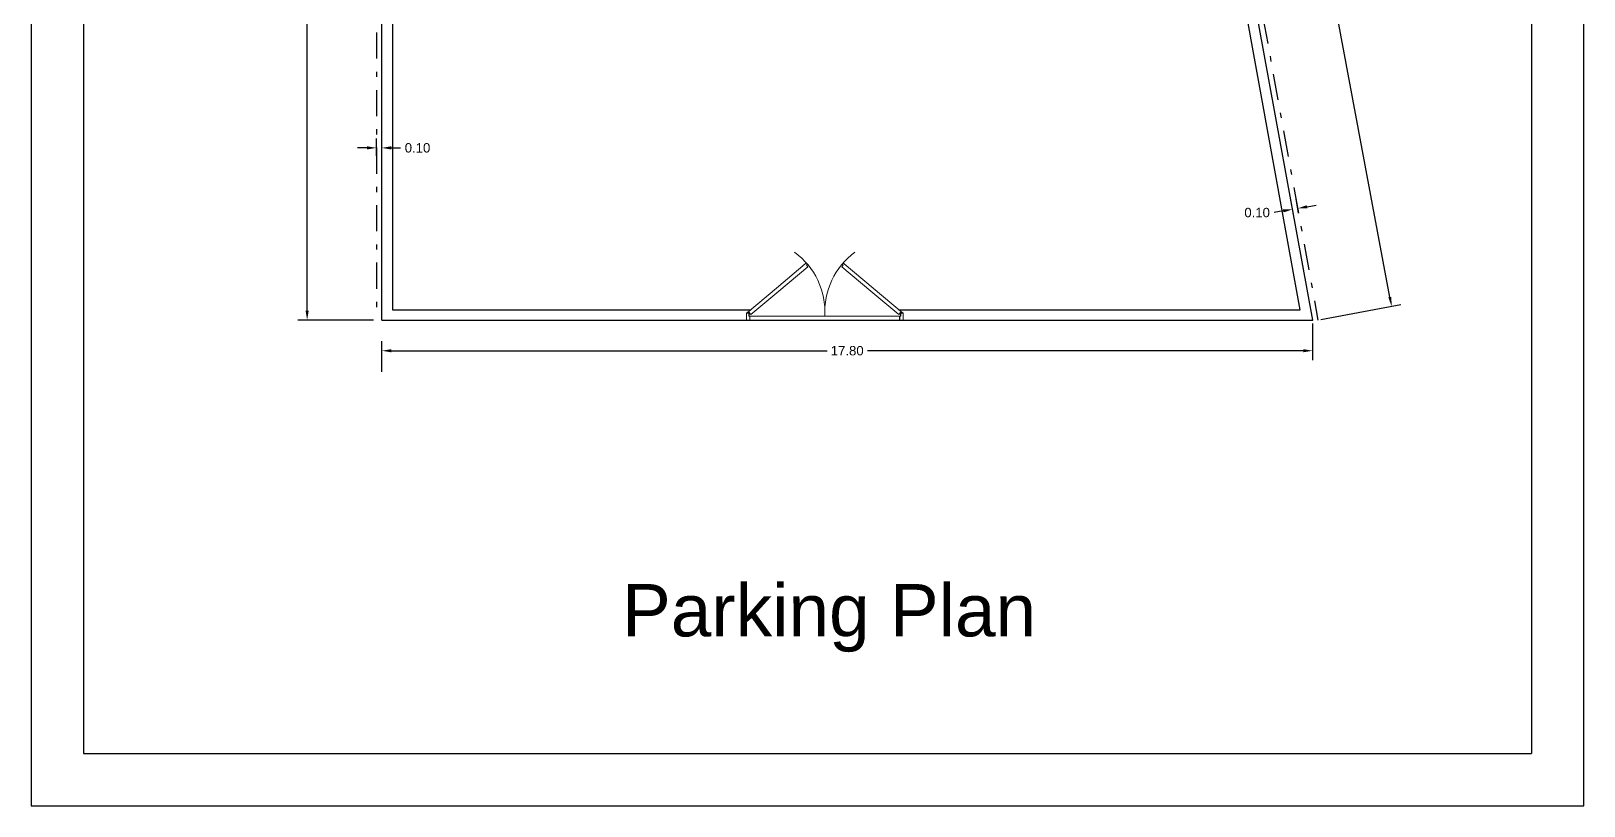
# Model space of a CAD drawing. Header units: metres. Extents: x 118 to 385, y 94 to 136.
# Drawn here: x 118.45 to 148.15, y 93.69 to 108.5 of the extents above; entities that cross this region are included whole.
import ezdxf

# ---------------------------------------------------------------- set-up
doc = ezdxf.new("R2010")
doc.units = ezdxf.units.M
doc.header["$MEASUREMENT"] = 0
doc.linetypes.add('DASHDOT', pattern=[1, 0.5, -0.25, 0, -0.25])
doc.layers.add('Dimention', color=8, linetype='Continuous')
doc.layers.add('Engheta', color=1, linetype='DASHDOT')
doc.layers.add('Mobleman', color=8, linetype='Continuous', lineweight=9)
doc.styles.get("Standard").update_dxf_attribs({"font": 'arial.ttf'})
doc.dimstyles.get("Standard").update_dxf_attribs({"dimtxt": 0.18, "dimasz": 0.18, "dimexe": 0.18, "dimexo": 0.0625, "dimgap": 0.09, "dimtad": 0, "dimtih": 1, "dimtoh": 1, "dimdec": 4, "dimzin": 0, "dimdsep": 46, "dimtxsty": 'Standard', "dimcen": 0.09, "dimadec": 0, "dimazin": 0, "dimtfac": 1, "dimtdec": 4, "dimtofl": 0, "dimtmove": 0, "dimatfit": 3, "dimfxl": 1, "dimtolj": 1, "dimtzin": 0, "dimarcsym": 0})

# ---------------------------------------------------------------- blocks, each defined once
blk = doc.blocks.new('*D29')
at = {"layer": 'Defpoints', "color": 0, "lineweight": 100, "transparency": 16777216}
for p in [(123.732, 124.975), (124.526, 124.975), (125.06, 102.975)]:
    blk.add_point(p, dxfattribs=at)
at = {"layer": 'Dimention', "color": 0, "lineweight": -2, "transparency": 16777216}
for p, q in [((124.463, 124.975), (123.552, 124.975)), ((123.732, 124.795), (123.732, 114.157)), ((123.732, 103.155), (123.732, 113.793)), ((124.998, 102.975), (123.552, 102.975))]:
    blk.add_line(p, q, dxfattribs=at)
at = {"layer": 'Dimention', "color": 0, "lineweight": 100, "transparency": 16777216}
for points in [[(123.702, 124.795), (123.762, 124.795), (123.732, 124.975)], [(123.702, 103.155), (123.762, 103.155), (123.732, 102.975)]]:
    blk.add_solid(points, dxfattribs=at)
at = {"layer": 'Dimention', "color": 0, "transparency": 16777216, "insert": (123.732, 113.975), "char_height": 0.18, "attachment_point": 5}
blk.add_mtext('\\A1;22.00', dxfattribs=at)
blk = doc.blocks.new('*D39')
at = {"layer": 'Defpoints', "color": 0, "lineweight": 100, "transparency": 16777216}
for p in [(139.06, 124.975), (144.473, 103.24), (143.06, 102.975)]:
    blk.add_point(p, dxfattribs=at)
at = {"layer": 'Dimention', "color": 0, "lineweight": -2, "transparency": 16777216}
for p, q in [((139.122, 124.986), (140.532, 125.251)), ((140.388, 125.041), (142.38, 114.411)), ((144.44, 103.417), (142.448, 114.047)), ((143.122, 102.986), (144.65, 103.273))]:
    blk.add_line(p, q, dxfattribs=at)
at = {"layer": 'Dimention', "color": 0, "lineweight": 100, "transparency": 16777216}
for points in [[(140.417, 125.046), (140.358, 125.035), (140.355, 125.217)], [(144.469, 103.422), (144.41, 103.411), (144.473, 103.24)]]:
    blk.add_solid(points, dxfattribs=at)
at = {"layer": 'Dimention', "color": 0, "transparency": 16777216, "insert": (142.414, 114.229), "char_height": 0.18, "attachment_point": 5}
blk.add_mtext('\\A1;22.36', dxfattribs=at)
blk = doc.blocks.new('*D40')
at = {"layer": 'Defpoints', "color": 0, "transparency": 16777216}
for p in [(142.963, 102.975), (142.963, 102.391), (125.16, 101.927)]:
    blk.add_point(p, dxfattribs=at)
at = {"layer": 'Dimention', "color": 0, "lineweight": -2, "transparency": 16777216}
for p, q in [((142.963, 102.912), (142.963, 102.211)), ((125.16, 101.989), (125.16, 102.571)), ((125.34, 102.391), (133.677, 102.391)), ((142.783, 102.391), (134.446, 102.391))]:
    blk.add_line(p, q, dxfattribs=at)
at = {"layer": 'Dimention', "color": 0, "transparency": 16777216}
for points in [[(125.34, 102.421), (125.34, 102.361), (125.16, 102.391)], [(142.783, 102.421), (142.783, 102.361), (142.963, 102.391)]]:
    blk.add_solid(points, dxfattribs=at)
at = {"layer": 'Dimention', "color": 0, "transparency": 16777216, "insert": (134.061, 102.391), "char_height": 0.18, "attachment_point": 5}
blk.add_mtext('\\A1;17.80', dxfattribs=at)
blk = doc.blocks.new('1002')
at = {"color": 0, "linetype": 'Continuous'}
for p, q in [((-0.532537, 0.830803), (-0.616025, 0.357314)), ((-0.56915, 0.349049), (-0.48827, 0.807741)), ((-0.527528, 0.814663), (-0.524919, 0.829459)), ((-0.48827, 0.807741), (-0.527027, 0.814575)), ((-0.616025, 0.357314), (-0.699514, -0.116174)), ((-0.652757, -0.125111), (-0.56915, 0.349049)), ((-0.682379, -0.139435), (-0.679036, -0.120477)), ((-0.678535, -0.120566), (-0.652757, -0.125111)), ((-0.461944, -0.52124), (-0.443854, -0.527824)), ((0.00143, -0.712151), (-0.450367, -0.54771)), ((-0.44368, -0.527346), (-0.434728, -0.502749)), ((-0.434728, -0.502749), (0.01771, -0.667423)), ((0.453228, -0.876592), (0.00143, -0.712151)), ((0.01771, -0.667423), (0.455389, -0.826725)), ((0.441755, -0.864185), (0.455873, -0.869323)), ((0.455389, -0.826725), (0.441929, -0.863706))]:
    blk.add_line(p, q, dxfattribs=at)
for p, q in [((-0.524919, 0.829459), (-0.532537, 0.830803)), ((0.010252, -0.017756), (-0.010252, 0.017756)), ((-0.010252, 0.017756), (0.010252, -0.017756)), ((-0.699514, -0.116174), (-0.703348, -0.135524)), ((-0.450367, -0.54771), (-0.469042, -0.541355)), ((0.455873, -0.869323), (0.453228, -0.876592))]:
    blk.add_line(p, q)
at = {"color": 0}
for p, q in [((-0.476874, 0.82597), (-0.010252, 0.017756)), ((0.476874, -0.82597), (0.010252, -0.017756))]:
    blk.add_line(p, q, dxfattribs=at)
at = {"color": 0, "linetype": 'Continuous'}
for points in [[(-0.476874, 0.82597), (-0.431453, 0.852194), (-0.454579, 0.892249), (-0.534523, 0.846093), (-0.517407, 0.816448), (-0.482884, 0.83638)], [(-0.47617, 0.828597), (-0.43408, 0.852898), (-0.455283, 0.889622), (-0.531896, 0.84539), (-0.516703, 0.819075), (-0.48218, 0.839007)], [(0.476874, -0.82597), (0.522295, -0.799746), (0.545421, -0.839802), (0.465477, -0.885957), (0.448361, -0.856311), (0.482884, -0.83638)], [(0.479501, -0.826674), (0.521591, -0.802374), (0.542794, -0.839098), (0.466181, -0.88333), (0.450988, -0.857015), (0.485511, -0.837083)]]:
    blk.add_lwpolyline(points, close=True, dxfattribs=at)
for centre, start, end in [((0.431621, -0.847837), 116.979957, 173.55321), ((-0.518438, 0.797713), 246.44679, 303.020043)]:
    blk.add_arc(centre, 0.95138, start, end, dxfattribs=at)
blk = doc.blocks.new('door100')
at = {"rotation": 59.99999999999999}
blk.add_blockref('1002', (-1, -0.052447), dxfattribs=at)
blk = doc.blocks.new('*D111')
at = {"layer": 'Defpoints', "color": 0, "transparency": 16777216}
for p in [(125.058, 106.053), (125.16, 106.269), (125.16, 106.053)]:
    blk.add_point(p, dxfattribs=at)
at = {"layer": 'Engheta', "color": 0, "lineweight": -2, "transparency": 16777216}
for p, q in [((125.058, 106.116), (125.058, 106.449)), ((125.16, 106.116), (125.16, 106.449)), ((124.878, 106.269), (124.698, 106.269)), ((125.34, 106.269), (125.52, 106.269))]:
    blk.add_line(p, q, dxfattribs=at)
at = {"layer": 'Engheta', "color": 0, "transparency": 16777216}
for points in [[(124.878, 106.299), (124.878, 106.239), (125.058, 106.269)], [(125.34, 106.299), (125.34, 106.239), (125.16, 106.269)]]:
    blk.add_solid(points, dxfattribs=at)
at = {"layer": 'Engheta', "color": 0, "transparency": 16777216, "insert": (125.843, 106.269), "char_height": 0.18, "attachment_point": 5}
blk.add_mtext('\\A1;0.10', dxfattribs=at)
blk = doc.blocks.new('*D113')
at = {"layer": 'Defpoints', "color": 0, "transparency": 16777216}
for p in [(142.605, 104.943), (142.677, 105.112), (142.704, 104.961)]:
    blk.add_point(p, dxfattribs=at)
at = {"layer": 'Engheta', "color": 0, "lineweight": -2, "transparency": 16777216}
for p, q in [((142.595, 105.005), (142.548, 105.272)), ((142.693, 105.023), (142.646, 105.289)), ((142.855, 105.143), (143.032, 105.174)), ((142.402, 105.063), (142.224, 105.032))]:
    blk.add_line(p, q, dxfattribs=at)
at = {"layer": 'Engheta', "color": 0, "transparency": 16777216}
for points in [[(142.849, 105.173), (142.86, 105.113), (142.677, 105.112)], [(142.396, 105.093), (142.407, 105.034), (142.579, 105.095)]]:
    blk.add_solid(points, dxfattribs=at)
at = {"layer": 'Engheta', "color": 0, "transparency": 16777216, "insert": (141.901, 105.032), "char_height": 0.18, "attachment_point": 5}
blk.add_mtext('\\A1;0.10', dxfattribs=at)

msp = doc.modelspace()

# ---------------------------------------------------------------- linework, layer by layer
for p, q in [((118.45153, 135.68933), (118.45153, 93.68933)), ((148.15153, 93.68933), (148.15153, 135.68933)), ((119.45153, 134.68933), (119.45153, 94.68933)), ((147.15153, 134.68933), (147.15153, 94.68933)), ((125.15963, 102.97493), (125.16046, 124.97493)), ((142.96335, 102.97493), (138.96299, 124.97493)), ((125.36248, 110.61796), (125.36248, 103.17493)), ((142.72371, 103.17493), (141.37031, 110.61796)), ((125.15963, 103.17493), (125.15964, 103.17493)), ((125.36248, 103.17493), (132.21638, 103.17493)), ((133.63096, 103.17493), (133.63344, 103.17493)), ((135.0481, 103.17493), (142.72371, 103.17493)), ((125.15963, 102.97493), (142.96335, 102.97493)), ((119.45153, 94.68933), (147.15153, 94.68933)), ((118.45153, 93.68933), (148.15153, 93.68933))]:
    msp.add_line(p, q)
at = {"layer": 'Engheta'}
for p, q in [((125.05846, 124.97493), (125.05846, 102.97493)), ((139.06138, 124.99282), (143.06499, 102.97493))]:
    msp.add_line(p, q, dxfattribs=at)

# ---------------------------------------------------------------- block references
at = {"layer": 'Mobleman', "xscale": 1.5, "yscale": 1.5, "zscale": 1.5, "rotation": 180.0013761160757}
msp.add_blockref('door100', (132.1322, 102.97486), dxfattribs=at)

# ---------------------------------------------------------------- texts
at = {"insert": (129.75461, 97.92992), "char_height": 1, "attachment_point": 1}
msp.add_mtext_dynamic_manual_height_columns('Parking Plan', width=12.9686917, gutter_width=1, heights=[0], dxfattribs=at)

# ---------------------------------------------------------------- dimensions: what is measured, and where the dimension line sits
at = {"layer": 'Dimention'}
for base, p1, p2, angle, picture, middle in [((144.47311, 103.23964), (139.06047, 124.97493), (143.06047, 102.97493), 280.613638, '*D39', (142.41388, 114.22855)), ((123.73202, 124.97493), (125.06047, 102.97493), (124.52553, 124.97493), 90, '*D29', (123.73202, 113.97493))]:
    dim = msp.add_linear_dim(base=base, p1=p1, p2=p2, angle=angle, dimstyle='Standard', override={"dimdec": 2}, dxfattribs=at)
    dim.commit()
    dim.dimension.update_dxf_attribs({"geometry": picture, "text_midpoint": middle})
dim = msp.add_linear_dim(base=(142.96335, 102.39149), p1=(125.15959, 101.92672), p2=(142.96335, 102.97493), dimstyle='Standard', override={"dimdec": 2}, dxfattribs=at)
dim.commit()
dim.dimension.update_dxf_attribs({"geometry": '*D40', "text_midpoint": (134.06147, 102.39149)})
at = {"layer": 'Engheta'}
dim = msp.add_linear_dim(base=(125.15974, 106.26942), p1=(125.05846, 106.05346), p2=(125.15974, 106.05346), dimstyle='Standard', override={"dimdec": 2}, dxfattribs=at)
dim.commit()
dim.dimension.update_dxf_attribs({"geometry": '*D111', "text_midpoint": (125.84322, 106.26942)})
dim = msp.add_linear_dim(base=(142.67737, 105.11187), p1=(142.60541, 104.94342), p2=(142.70386, 104.96099), angle=9.955926, dimstyle='Standard', override={"dimdec": 2}, dxfattribs=at)
dim.commit()
dim.dimension.update_dxf_attribs({"geometry": '*D113', "text_midpoint": (141.90083, 105.03234), "dimtype": 160})

doc.saveas('drawing.dxf')
